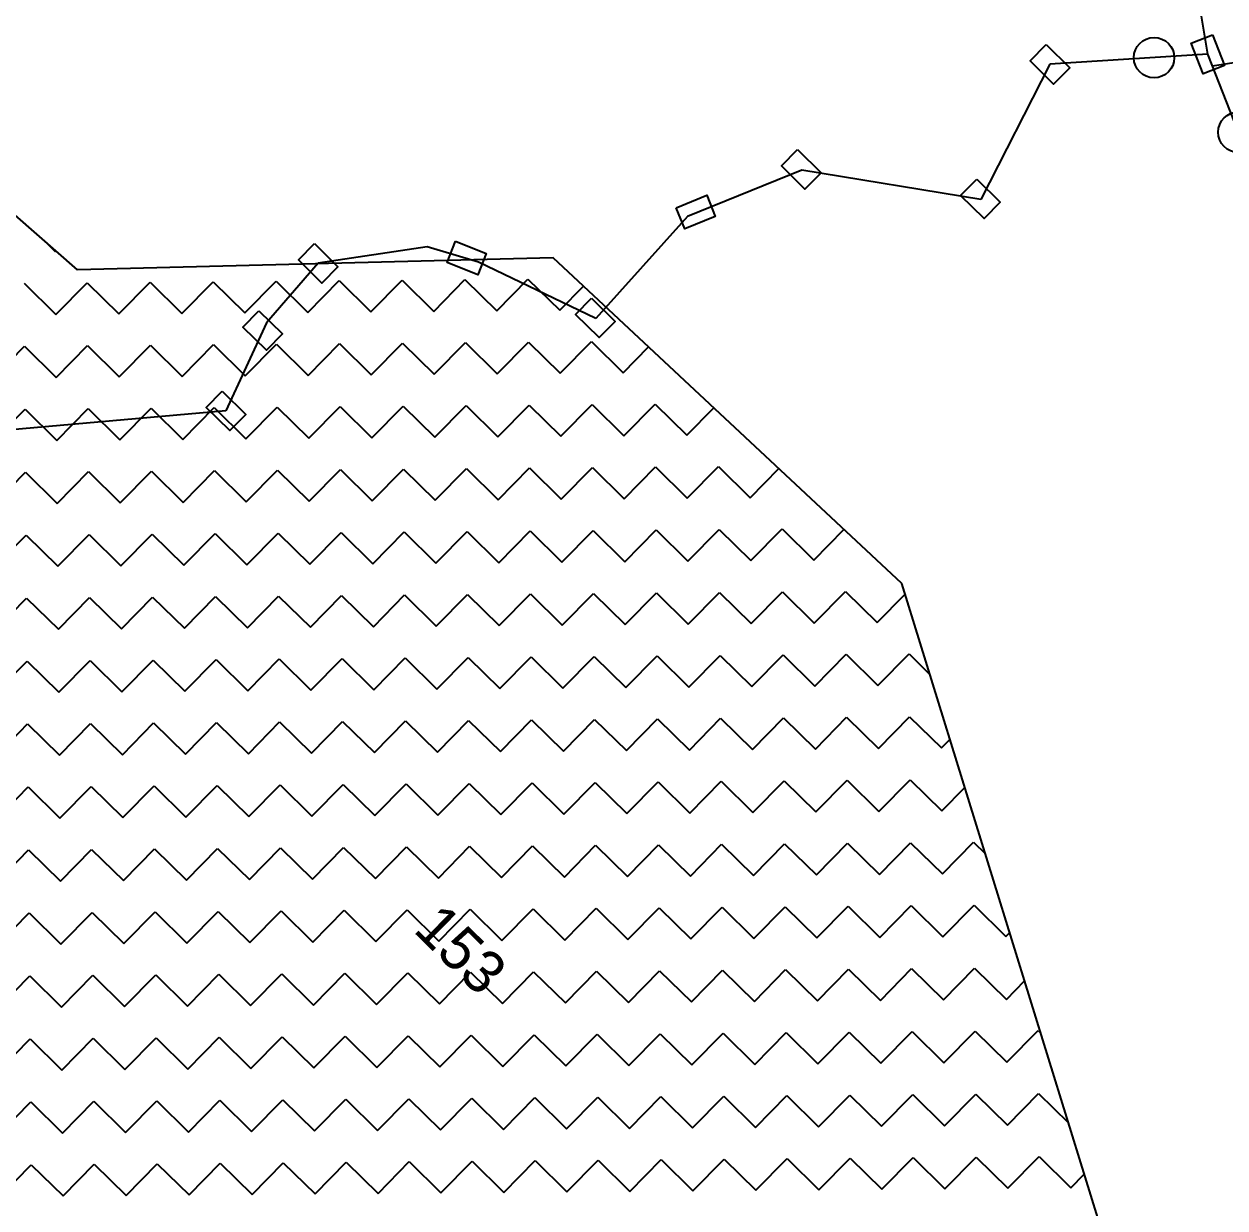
# Model space of a CAD drawing. Header units: metres. Extents: x 342804 to 346854, y 1762918 to 1765966.
# Drawn here: x 344052.9 to 344305.1, y 1764740.3 to 1764989 of the extents above; entities that cross this region are included whole.
import ezdxf

# ---------------------------------------------------------------- set-up
doc = ezdxf.new("R2010")
doc.units = ezdxf.units.M
doc.header["$MEASUREMENT"] = 0
for name, color, linetype in [('POLY_HATCH', 12, 'Continuous'), ('POLY_PARCEL', 6, 'Continuous'), ('TEXT_PARCEL', 7, 'Continuous')]:
    doc.layers.add(name, color=color, linetype=linetype)
doc.styles.add('TEXT_MAP', font='')
doc.styles.get('TEXT_MAP').set_extended_font_data('Kruti Dev 050')

msp = doc.modelspace()

# ---------------------------------------------------------------- linework, layer by layer
for points in [[(344302.51, 1764986.78), (344305.04, 1764980.31), (344300.56, 1764978.56), (344298.04, 1764985.03)], [(344267.55, 1764984.7), (344272.5, 1764979.83), (344269.13, 1764976.4), (344264.18, 1764981.27)], [(344215.32, 1764962.62), (344220.27, 1764957.75), (344216.9, 1764954.33), (344211.95, 1764959.2)], [(344252.96, 1764956.44), (344257.91, 1764951.57), (344254.54, 1764948.15), (344249.59, 1764953.01)], [(344189.83, 1764950.43), (344196.26, 1764953.05), (344198.07, 1764948.6), (344191.64, 1764945.98)], [(344113.87, 1764942.89), (344118.82, 1764938.02), (344115.45, 1764934.6), (344110.5, 1764939.47)], [(344143.52, 1764943.39), (344149.97, 1764940.8), (344148.18, 1764936.35), (344141.73, 1764938.93)], [(344172.08, 1764931.42), (344177.03, 1764926.55), (344173.66, 1764923.13), (344168.71, 1764928)], [(344102.23, 1764928.76), (344107.18, 1764923.89), (344103.81, 1764920.46), (344098.86, 1764925.33)], [(344094.49, 1764911.87), (344099.44, 1764907), (344096.08, 1764903.58), (344091.13, 1764908.45)]]:
    msp.add_lwpolyline(points, close=True)
for centre in [(344290.21, 1764981.95), (344307.93, 1764966.28)]:
    msp.add_circle(centre, 4.25)
at = {"layer": 'POLY_HATCH'}
for p, q in [((344064.1, 1764937.36), (343996.36, 1764996.8)), ((344163.99, 1764939.92), (344064.1, 1764937.36)), ((344237.27, 1764871.44), (344163.99, 1764939.92)), ((344291.52, 1764695.64), (344237.27, 1764871.44))]:
    msp.add_line(p, q, dxfattribs=at)
at = {"layer": 'POLY_HATCH', "linetype": 'Continuous'}
for p, q in [((344057.44, 1764943.21), (344059.45, 1764941.23)), ((344059.45, 1764941.23), (344059.56, 1764941.34)), ((344052.89, 1764934.56), (344059.56, 1764928)), ((344059.56, 1764928), (344066.12, 1764934.67)), ((344066.12, 1764934.67), (344072.79, 1764928.11)), ((344072.79, 1764928.11), (344079.35, 1764934.77)), ((344079.35, 1764934.77), (344086.02, 1764928.21)), ((344086.02, 1764928.21), (344092.58, 1764934.88)), ((344092.58, 1764934.88), (344099.25, 1764928.32)), ((344099.25, 1764928.32), (344105.81, 1764934.99)), ((344105.81, 1764934.99), (344112.48, 1764928.43)), ((344112.48, 1764928.43), (344119.04, 1764935.1)), ((344119.04, 1764935.1), (344125.71, 1764928.54)), ((344125.71, 1764928.54), (344132.27, 1764935.21)), ((344132.27, 1764935.21), (344138.94, 1764928.65)), ((344138.94, 1764928.65), (344145.5, 1764935.32)), ((344145.5, 1764935.32), (344152.17, 1764928.76)), ((344152.17, 1764928.76), (344158.73, 1764935.43)), ((344158.73, 1764935.43), (344165.4, 1764928.87)), ((344165.4, 1764928.87), (344170.39, 1764933.94)), ((344046.44, 1764914.66), (344053, 1764921.33)), ((344053, 1764921.33), (344059.67, 1764914.77)), ((344059.67, 1764914.77), (344066.23, 1764921.44)), ((344066.23, 1764921.44), (344072.9, 1764914.88)), ((344072.9, 1764914.88), (344079.46, 1764921.54)), ((344079.46, 1764921.54), (344086.13, 1764914.98)), ((344086.13, 1764914.98), (344092.69, 1764921.65)), ((344092.69, 1764921.65), (344099.36, 1764915.09)), ((344099.36, 1764915.09), (344105.92, 1764921.76)), ((344105.92, 1764921.76), (344112.59, 1764915.2)), ((344112.59, 1764915.2), (344119.15, 1764921.87)), ((344119.15, 1764921.87), (344125.82, 1764915.31)), ((344125.82, 1764915.31), (344132.38, 1764921.98)), ((344132.38, 1764921.98), (344139.05, 1764915.42)), ((344139.05, 1764915.42), (344145.61, 1764922.09)), ((344145.61, 1764922.09), (344152.28, 1764915.53)), ((344152.28, 1764915.53), (344158.84, 1764922.2)), ((344158.84, 1764922.2), (344165.51, 1764915.64)), ((344165.51, 1764915.64), (344172.07, 1764922.3)), ((344172.07, 1764922.3), (344178.74, 1764915.74)), ((344178.74, 1764915.74), (344184.07, 1764921.16)), ((344086.23, 1764901.75), (344092.79, 1764908.42)), ((344092.79, 1764908.42), (344099.46, 1764901.86)), ((344099.46, 1764901.86), (344106.02, 1764908.53)), ((344106.02, 1764908.53), (344112.69, 1764901.97)), ((344112.69, 1764901.97), (344119.25, 1764908.64)), ((344119.25, 1764908.64), (344125.92, 1764902.08)), ((344125.92, 1764902.08), (344132.49, 1764908.75)), ((344132.49, 1764908.75), (344139.15, 1764902.19)), ((344139.15, 1764902.19), (344145.72, 1764908.86)), ((344145.72, 1764908.86), (344152.38, 1764902.3)), ((344152.38, 1764902.3), (344158.95, 1764908.97)), ((344158.95, 1764908.97), (344165.61, 1764902.41)), ((344165.61, 1764902.41), (344172.18, 1764909.07)), ((344172.18, 1764909.07), (344178.84, 1764902.51)), ((344178.84, 1764902.51), (344185.41, 1764909.18)), ((344185.41, 1764909.18), (344192.07, 1764902.62)), ((344046.54, 1764901.43), (344053.1, 1764908.1)), ((344053.1, 1764908.1), (344059.77, 1764901.54)), ((344059.77, 1764901.54), (344066.33, 1764908.21)), ((344066.33, 1764908.21), (344073, 1764901.65)), ((344073, 1764901.65), (344079.56, 1764908.31)), ((344079.56, 1764908.31), (344086.23, 1764901.75)), ((344192.07, 1764902.62), (344197.74, 1764908.38)), ((344165.72, 1764889.18), (344172.28, 1764895.84)), ((344172.28, 1764895.84), (344178.95, 1764889.28)), ((344178.95, 1764889.28), (344185.51, 1764895.95)), ((344185.51, 1764895.95), (344192.18, 1764889.39)), ((344192.18, 1764889.39), (344198.74, 1764896.06)), ((344198.74, 1764896.06), (344205.41, 1764889.5)), ((344046.65, 1764888.2), (344053.21, 1764894.87)), ((344053.21, 1764894.87), (344059.88, 1764888.31)), ((344059.88, 1764888.31), (344066.44, 1764894.98)), ((344066.44, 1764894.98), (344073.11, 1764888.42)), ((344073.11, 1764888.42), (344079.67, 1764895.08)), ((344079.67, 1764895.08), (344086.34, 1764888.52)), ((344086.34, 1764888.52), (344092.9, 1764895.19)), ((344092.9, 1764895.19), (344099.57, 1764888.63)), ((344099.57, 1764888.63), (344106.13, 1764895.3)), ((344106.13, 1764895.3), (344112.8, 1764888.74)), ((344112.8, 1764888.74), (344119.36, 1764895.41)), ((344119.36, 1764895.41), (344126.03, 1764888.85)), ((344126.03, 1764888.85), (344132.59, 1764895.52)), ((344132.59, 1764895.52), (344139.26, 1764888.96)), ((344139.26, 1764888.96), (344145.82, 1764895.63)), ((344145.82, 1764895.63), (344152.49, 1764889.07)), ((344152.49, 1764889.07), (344159.05, 1764895.74)), ((344159.05, 1764895.74), (344165.72, 1764889.18)), ((344205.41, 1764889.5), (344211.42, 1764895.6)), ((344046.76, 1764874.97), (344053.32, 1764881.64)), ((344053.32, 1764881.64), (344059.99, 1764875.08)), ((344059.99, 1764875.08), (344066.55, 1764881.75)), ((344066.55, 1764881.75), (344073.22, 1764875.19)), ((344073.22, 1764875.19), (344079.78, 1764881.85)), ((344079.78, 1764881.85), (344086.45, 1764875.29)), ((344086.45, 1764875.29), (344093.01, 1764881.96)), ((344093.01, 1764881.96), (344099.68, 1764875.4)), ((344099.68, 1764875.4), (344106.24, 1764882.07)), ((344106.24, 1764882.07), (344112.91, 1764875.51)), ((344112.91, 1764875.51), (344119.47, 1764882.18)), ((344119.47, 1764882.18), (344126.14, 1764875.62)), ((344126.14, 1764875.62), (344132.7, 1764882.29)), ((344132.7, 1764882.29), (344139.37, 1764875.73)), ((344139.37, 1764875.73), (344145.93, 1764882.4)), ((344145.93, 1764882.4), (344152.6, 1764875.84)), ((344152.6, 1764875.84), (344159.16, 1764882.51)), ((344159.16, 1764882.51), (344165.83, 1764875.95)), ((344165.83, 1764875.95), (344172.39, 1764882.61)), ((344172.39, 1764882.61), (344179.06, 1764876.05)), ((344179.06, 1764876.05), (344185.62, 1764882.72)), ((344185.62, 1764882.72), (344192.29, 1764876.16)), ((344192.29, 1764876.16), (344198.85, 1764882.83)), ((344198.85, 1764882.83), (344205.52, 1764876.27)), ((344205.52, 1764876.27), (344212.08, 1764882.94)), ((344212.08, 1764882.94), (344218.75, 1764876.38)), ((344218.75, 1764876.38), (344225.09, 1764882.82)), ((344046.87, 1764861.74), (344053.43, 1764868.41)), ((344053.43, 1764868.41), (344060.1, 1764861.85)), ((344060.1, 1764861.85), (344066.66, 1764868.52)), ((344066.66, 1764868.52), (344073.33, 1764861.96)), ((344073.33, 1764861.96), (344079.89, 1764868.62)), ((344079.89, 1764868.62), (344086.56, 1764862.06)), ((344086.56, 1764862.06), (344093.12, 1764868.73)), ((344093.12, 1764868.73), (344099.79, 1764862.17)), ((344099.79, 1764862.17), (344106.35, 1764868.84)), ((344106.35, 1764868.84), (344113.02, 1764862.28)), ((344113.02, 1764862.28), (344119.58, 1764868.95)), ((344119.58, 1764868.95), (344126.25, 1764862.39)), ((344126.25, 1764862.39), (344132.81, 1764869.06)), ((344132.81, 1764869.06), (344139.48, 1764862.5)), ((344139.48, 1764862.5), (344146.04, 1764869.17)), ((344146.04, 1764869.17), (344152.71, 1764862.61)), ((344152.71, 1764862.61), (344159.27, 1764869.28)), ((344159.27, 1764869.28), (344165.94, 1764862.71)), ((344165.94, 1764862.71), (344172.5, 1764869.38)), ((344172.5, 1764869.38), (344179.17, 1764862.82)), ((344179.17, 1764862.82), (344185.73, 1764869.49)), ((344185.73, 1764869.49), (344192.4, 1764862.93)), ((344192.4, 1764862.93), (344198.96, 1764869.6)), ((344198.96, 1764869.6), (344205.63, 1764863.04)), ((344205.63, 1764863.04), (344212.19, 1764869.71)), ((344212.19, 1764869.71), (344218.86, 1764863.15)), ((344218.86, 1764863.15), (344225.42, 1764869.82)), ((344225.42, 1764869.82), (344232.09, 1764863.26)), ((344232.09, 1764863.26), (344237.95, 1764869.22)), ((344086.67, 1764848.83), (344093.23, 1764855.5)), ((344093.23, 1764855.5), (344099.9, 1764848.94)), ((344099.9, 1764848.94), (344106.46, 1764855.61)), ((344106.46, 1764855.61), (344113.13, 1764849.05)), ((344113.13, 1764849.05), (344119.69, 1764855.72)), ((344119.69, 1764855.72), (344126.36, 1764849.16)), ((344126.36, 1764849.16), (344132.92, 1764855.83)), ((344132.92, 1764855.83), (344139.59, 1764849.27)), ((344139.59, 1764849.27), (344146.15, 1764855.94)), ((344146.15, 1764855.94), (344152.82, 1764849.38)), ((344152.82, 1764849.38), (344159.38, 1764856.05)), ((344159.38, 1764856.05), (344166.05, 1764849.48)), ((344166.05, 1764849.48), (344172.61, 1764856.15)), ((344172.61, 1764856.15), (344179.28, 1764849.59)), ((344179.28, 1764849.59), (344185.84, 1764856.26)), ((344185.84, 1764856.26), (344192.51, 1764849.7)), ((344192.51, 1764849.7), (344199.07, 1764856.37)), ((344199.07, 1764856.37), (344205.74, 1764849.81)), ((344205.74, 1764849.81), (344212.3, 1764856.48)), ((344212.3, 1764856.48), (344218.97, 1764849.92)), ((344218.97, 1764849.92), (344225.53, 1764856.59)), ((344225.53, 1764856.59), (344232.2, 1764850.03)), ((344232.2, 1764850.03), (344238.76, 1764856.7)), ((344238.76, 1764856.7), (344243.15, 1764852.38)), ((344046.98, 1764848.51), (344053.54, 1764855.18)), ((344053.54, 1764855.18), (344060.21, 1764848.62)), ((344060.21, 1764848.62), (344066.77, 1764855.29)), ((344066.77, 1764855.29), (344073.44, 1764848.73)), ((344073.44, 1764848.73), (344080, 1764855.39)), ((344080, 1764855.39), (344086.67, 1764848.83)), ((344152.93, 1764836.15), (344159.49, 1764842.82)), ((344159.49, 1764842.82), (344166.16, 1764836.25)), ((344166.16, 1764836.25), (344172.72, 1764842.92)), ((344172.72, 1764842.92), (344179.39, 1764836.36)), ((344179.39, 1764836.36), (344185.95, 1764843.03)), ((344185.95, 1764843.03), (344192.62, 1764836.47)), ((344192.62, 1764836.47), (344199.18, 1764843.14)), ((344199.18, 1764843.14), (344205.85, 1764836.58)), ((344205.85, 1764836.58), (344212.41, 1764843.25)), ((344212.41, 1764843.25), (344219.08, 1764836.69)), ((344219.08, 1764836.69), (344225.64, 1764843.36)), ((344225.64, 1764843.36), (344232.31, 1764836.8)), ((344232.31, 1764836.8), (344238.87, 1764843.47)), ((344238.87, 1764843.47), (344245.54, 1764836.91)), ((344047.09, 1764835.28), (344053.65, 1764841.95)), ((344053.65, 1764841.95), (344060.32, 1764835.39)), ((344060.32, 1764835.39), (344066.88, 1764842.06)), ((344066.88, 1764842.06), (344073.55, 1764835.5)), ((344073.55, 1764835.5), (344080.11, 1764842.16)), ((344080.11, 1764842.16), (344086.78, 1764835.6)), ((344086.78, 1764835.6), (344093.34, 1764842.27)), ((344093.34, 1764842.27), (344100.01, 1764835.71)), ((344100.01, 1764835.71), (344106.57, 1764842.38)), ((344106.57, 1764842.38), (344113.24, 1764835.82)), ((344113.24, 1764835.82), (344119.8, 1764842.49)), ((344119.8, 1764842.49), (344126.47, 1764835.93)), ((344126.47, 1764835.93), (344133.03, 1764842.6)), ((344133.03, 1764842.6), (344139.7, 1764836.04)), ((344139.7, 1764836.04), (344146.26, 1764842.71)), ((344146.26, 1764842.71), (344152.93, 1764836.15)), ((344245.54, 1764836.91), (344247.36, 1764838.75)), ((344232.42, 1764823.57), (344238.98, 1764830.24)), ((344238.98, 1764830.24), (344245.65, 1764823.68)), ((344047.2, 1764822.05), (344053.76, 1764828.72)), ((344053.76, 1764828.72), (344060.43, 1764822.16)), ((344060.43, 1764822.16), (344066.99, 1764828.83)), ((344066.99, 1764828.83), (344073.66, 1764822.27)), ((344073.66, 1764822.27), (344080.22, 1764828.93)), ((344080.22, 1764828.93), (344086.89, 1764822.37)), ((344086.89, 1764822.37), (344093.45, 1764829.04)), ((344093.45, 1764829.04), (344100.12, 1764822.48)), ((344100.12, 1764822.48), (344106.68, 1764829.15)), ((344106.68, 1764829.15), (344113.35, 1764822.59)), ((344113.35, 1764822.59), (344119.91, 1764829.26)), ((344119.91, 1764829.26), (344126.58, 1764822.7)), ((344126.58, 1764822.7), (344133.14, 1764829.37)), ((344133.14, 1764829.37), (344139.81, 1764822.81)), ((344139.81, 1764822.81), (344146.37, 1764829.48)), ((344146.37, 1764829.48), (344153.04, 1764822.92)), ((344153.04, 1764822.92), (344159.6, 1764829.59)), ((344159.6, 1764829.59), (344166.27, 1764823.02)), ((344166.27, 1764823.02), (344172.83, 1764829.69)), ((344172.83, 1764829.69), (344179.5, 1764823.13)), ((344179.5, 1764823.13), (344186.06, 1764829.8)), ((344186.06, 1764829.8), (344192.73, 1764823.24)), ((344192.73, 1764823.24), (344199.29, 1764829.91)), ((344199.29, 1764829.91), (344205.96, 1764823.35)), ((344205.96, 1764823.35), (344212.52, 1764830.02)), ((344212.52, 1764830.02), (344219.19, 1764823.46)), ((344219.19, 1764823.46), (344225.75, 1764830.13)), ((344225.75, 1764830.13), (344232.42, 1764823.57)), ((344245.65, 1764823.68), (344250.49, 1764828.6)), ((344047.3, 1764808.82), (344053.86, 1764815.49)), ((344053.86, 1764815.49), (344060.53, 1764808.93)), ((344060.53, 1764808.93), (344067.09, 1764815.6)), ((344067.09, 1764815.6), (344073.76, 1764809.03)), ((344073.76, 1764809.03), (344080.32, 1764815.7)), ((344080.32, 1764815.7), (344086.99, 1764809.14)), ((344086.99, 1764809.14), (344093.55, 1764815.81)), ((344093.55, 1764815.81), (344100.22, 1764809.25)), ((344100.22, 1764809.25), (344106.78, 1764815.92)), ((344106.78, 1764815.92), (344113.45, 1764809.36)), ((344113.45, 1764809.36), (344120.01, 1764816.03)), ((344120.01, 1764816.03), (344126.68, 1764809.47)), ((344126.68, 1764809.47), (344133.24, 1764816.14)), ((344133.24, 1764816.14), (344139.91, 1764809.58)), ((344139.91, 1764809.58), (344146.47, 1764816.25)), ((344146.47, 1764816.25), (344153.14, 1764809.69)), ((344153.14, 1764809.69), (344159.7, 1764816.36)), ((344159.7, 1764816.36), (344166.37, 1764809.79)), ((344166.37, 1764809.79), (344172.94, 1764816.46)), ((344172.94, 1764816.46), (344179.6, 1764809.9)), ((344179.6, 1764809.9), (344186.17, 1764816.57)), ((344186.17, 1764816.57), (344192.83, 1764810.01)), ((344192.83, 1764810.01), (344199.4, 1764816.68)), ((344199.4, 1764816.68), (344206.06, 1764810.12)), ((344206.06, 1764810.12), (344212.63, 1764816.79)), ((344212.63, 1764816.79), (344219.29, 1764810.23)), ((344219.29, 1764810.23), (344225.86, 1764816.9)), ((344225.86, 1764816.9), (344232.52, 1764810.34)), ((344232.52, 1764810.34), (344239.09, 1764817.01)), ((344239.09, 1764817.01), (344245.75, 1764810.45)), ((344245.75, 1764810.45), (344252.32, 1764817.12)), ((344252.32, 1764817.12), (344254.78, 1764814.69)), ((344073.87, 1764795.8), (344080.43, 1764802.47)), ((344080.43, 1764802.47), (344087.1, 1764795.91)), ((344087.1, 1764795.91), (344093.66, 1764802.58)), ((344093.66, 1764802.58), (344100.33, 1764796.02)), ((344100.33, 1764796.02), (344106.89, 1764802.69)), ((344106.89, 1764802.69), (344113.56, 1764796.13)), ((344113.56, 1764796.13), (344120.12, 1764802.8)), ((344120.12, 1764802.8), (344126.79, 1764796.24)), ((344126.79, 1764796.24), (344133.35, 1764802.91)), ((344133.35, 1764802.91), (344140.02, 1764796.35)), ((344140.02, 1764796.35), (344146.58, 1764803.02)), ((344146.58, 1764803.02), (344153.25, 1764796.46)), ((344153.25, 1764796.46), (344159.81, 1764803.13)), ((344159.81, 1764803.13), (344166.48, 1764796.56)), ((344166.48, 1764796.56), (344173.04, 1764803.23)), ((344173.04, 1764803.23), (344179.71, 1764796.67)), ((344179.71, 1764796.67), (344186.27, 1764803.34)), ((344186.27, 1764803.34), (344192.94, 1764796.78)), ((344192.94, 1764796.78), (344199.5, 1764803.45)), ((344199.5, 1764803.45), (344206.17, 1764796.89)), ((344206.17, 1764796.89), (344212.73, 1764803.56)), ((344212.73, 1764803.56), (344219.4, 1764797)), ((344219.4, 1764797), (344225.96, 1764803.67)), ((344225.96, 1764803.67), (344232.63, 1764797.11)), ((344232.63, 1764797.11), (344239.19, 1764803.78)), ((344239.19, 1764803.78), (344245.86, 1764797.22)), ((344245.86, 1764797.22), (344252.42, 1764803.89)), ((344252.42, 1764803.89), (344259.09, 1764797.32)), ((344047.41, 1764795.59), (344053.97, 1764802.26)), ((344053.97, 1764802.26), (344060.64, 1764795.7)), ((344060.64, 1764795.7), (344067.2, 1764802.37)), ((344067.2, 1764802.37), (344073.87, 1764795.8)), ((344259.09, 1764797.32), (344259.89, 1764798.13)), ((344153.36, 1764783.23), (344159.92, 1764789.9)), ((344159.92, 1764789.9), (344166.59, 1764783.33)), ((344166.59, 1764783.33), (344173.15, 1764790)), ((344173.15, 1764790), (344179.82, 1764783.44)), ((344179.82, 1764783.44), (344186.38, 1764790.11)), ((344186.38, 1764790.11), (344193.05, 1764783.55)), ((344193.05, 1764783.55), (344199.61, 1764790.22)), ((344199.61, 1764790.22), (344206.28, 1764783.66)), ((344206.28, 1764783.66), (344212.84, 1764790.33)), ((344212.84, 1764790.33), (344219.51, 1764783.77)), ((344219.51, 1764783.77), (344226.07, 1764790.44)), ((344226.07, 1764790.44), (344232.74, 1764783.88)), ((344232.74, 1764783.88), (344239.3, 1764790.55)), ((344239.3, 1764790.55), (344245.97, 1764783.99)), ((344245.97, 1764783.99), (344252.53, 1764790.66)), ((344252.53, 1764790.66), (344259.2, 1764784.09)), ((344047.52, 1764782.36), (344054.08, 1764789.03)), ((344054.08, 1764789.03), (344060.75, 1764782.47)), ((344060.75, 1764782.47), (344067.31, 1764789.14)), ((344067.31, 1764789.14), (344073.98, 1764782.57)), ((344073.98, 1764782.57), (344080.54, 1764789.24)), ((344080.54, 1764789.24), (344087.21, 1764782.68)), ((344087.21, 1764782.68), (344093.77, 1764789.35)), ((344093.77, 1764789.35), (344100.44, 1764782.79)), ((344100.44, 1764782.79), (344107, 1764789.46)), ((344107, 1764789.46), (344113.67, 1764782.9)), ((344113.67, 1764782.9), (344120.23, 1764789.57)), ((344120.23, 1764789.57), (344126.9, 1764783.01)), ((344126.9, 1764783.01), (344133.46, 1764789.68)), ((344133.46, 1764789.68), (344140.13, 1764783.12)), ((344140.13, 1764783.12), (344146.69, 1764789.79)), ((344146.69, 1764789.79), (344153.36, 1764783.23)), ((344259.2, 1764784.09), (344263.02, 1764787.98)), ((344232.85, 1764770.65), (344239.41, 1764777.32)), ((344239.41, 1764777.32), (344246.08, 1764770.76)), ((344246.08, 1764770.76), (344252.64, 1764777.43)), ((344252.64, 1764777.43), (344259.31, 1764770.86)), ((344259.31, 1764770.86), (344265.87, 1764777.53)), ((344265.87, 1764777.53), (344266.41, 1764777)), ((344047.63, 1764769.13), (344054.19, 1764775.8)), ((344054.19, 1764775.8), (344060.86, 1764769.24)), ((344060.86, 1764769.24), (344067.42, 1764775.91)), ((344067.42, 1764775.91), (344074.09, 1764769.34)), ((344074.09, 1764769.34), (344080.65, 1764776.01)), ((344080.65, 1764776.01), (344087.32, 1764769.45)), ((344087.32, 1764769.45), (344093.88, 1764776.12)), ((344093.88, 1764776.12), (344100.55, 1764769.56)), ((344100.55, 1764769.56), (344107.11, 1764776.23)), ((344107.11, 1764776.23), (344113.78, 1764769.67)), ((344113.78, 1764769.67), (344120.34, 1764776.34)), ((344120.34, 1764776.34), (344127.01, 1764769.78)), ((344127.01, 1764769.78), (344133.57, 1764776.45)), ((344133.57, 1764776.45), (344140.24, 1764769.89)), ((344140.24, 1764769.89), (344146.8, 1764776.56)), ((344146.8, 1764776.56), (344153.47, 1764770)), ((344153.47, 1764770), (344160.03, 1764776.67)), ((344160.03, 1764776.67), (344166.7, 1764770.1)), ((344166.7, 1764770.1), (344173.26, 1764776.77)), ((344173.26, 1764776.77), (344179.93, 1764770.21)), ((344179.93, 1764770.21), (344186.49, 1764776.88)), ((344186.49, 1764776.88), (344193.16, 1764770.32)), ((344193.16, 1764770.32), (344199.72, 1764776.99)), ((344199.72, 1764776.99), (344206.39, 1764770.43)), ((344206.39, 1764770.43), (344212.95, 1764777.1)), ((344212.95, 1764777.1), (344219.62, 1764770.54)), ((344219.62, 1764770.54), (344226.18, 1764777.21)), ((344226.18, 1764777.21), (344232.85, 1764770.65)), ((344047.74, 1764755.9), (344054.3, 1764762.57)), ((344054.3, 1764762.57), (344060.97, 1764756.01)), ((344060.97, 1764756.01), (344067.53, 1764762.68)), ((344067.53, 1764762.68), (344074.2, 1764756.11)), ((344074.2, 1764756.11), (344080.76, 1764762.78)), ((344080.76, 1764762.78), (344087.43, 1764756.22)), ((344087.43, 1764756.22), (344093.99, 1764762.89)), ((344093.99, 1764762.89), (344100.66, 1764756.33)), ((344100.66, 1764756.33), (344107.22, 1764763)), ((344107.22, 1764763), (344113.89, 1764756.44)), ((344113.89, 1764756.44), (344120.45, 1764763.11)), ((344120.45, 1764763.11), (344127.12, 1764756.55)), ((344127.12, 1764756.55), (344133.68, 1764763.22)), ((344133.68, 1764763.22), (344140.35, 1764756.66)), ((344140.35, 1764756.66), (344146.91, 1764763.33)), ((344146.91, 1764763.33), (344153.58, 1764756.77)), ((344153.58, 1764756.77), (344160.14, 1764763.44)), ((344160.14, 1764763.44), (344166.81, 1764756.87)), ((344166.81, 1764756.87), (344173.37, 1764763.54)), ((344173.37, 1764763.54), (344180.04, 1764756.98)), ((344180.04, 1764756.98), (344186.6, 1764763.65)), ((344186.6, 1764763.65), (344193.27, 1764757.09)), ((344193.27, 1764757.09), (344199.83, 1764763.76)), ((344199.83, 1764763.76), (344206.5, 1764757.2)), ((344206.5, 1764757.2), (344213.06, 1764763.87)), ((344213.06, 1764763.87), (344219.73, 1764757.31)), ((344219.73, 1764757.31), (344226.29, 1764763.98)), ((344226.29, 1764763.98), (344232.96, 1764757.42)), ((344232.96, 1764757.42), (344239.52, 1764764.09)), ((344239.52, 1764764.09), (344246.19, 1764757.53)), ((344246.19, 1764757.53), (344252.75, 1764764.19)), ((344252.75, 1764764.19), (344259.42, 1764757.63)), ((344259.42, 1764757.63), (344265.98, 1764764.3)), ((344265.98, 1764764.3), (344272.22, 1764758.16)), ((344074.31, 1764742.88), (344080.87, 1764749.55)), ((344080.87, 1764749.55), (344087.54, 1764742.99)), ((344087.54, 1764742.99), (344094.1, 1764749.66)), ((344094.1, 1764749.66), (344100.77, 1764743.1)), ((344100.77, 1764743.1), (344107.33, 1764749.77)), ((344107.33, 1764749.77), (344114, 1764743.21)), ((344114, 1764743.21), (344120.56, 1764749.88)), ((344120.56, 1764749.88), (344127.23, 1764743.32)), ((344127.23, 1764743.32), (344133.79, 1764749.99)), ((344133.79, 1764749.99), (344140.46, 1764743.43)), ((344140.46, 1764743.43), (344147.02, 1764750.1)), ((344147.02, 1764750.1), (344153.69, 1764743.54)), ((344153.69, 1764743.54), (344160.25, 1764750.21)), ((344160.25, 1764750.21), (344166.92, 1764743.64)), ((344166.92, 1764743.64), (344173.48, 1764750.31)), ((344173.48, 1764750.31), (344180.15, 1764743.75)), ((344180.15, 1764743.75), (344186.71, 1764750.42)), ((344186.71, 1764750.42), (344193.38, 1764743.86)), ((344193.38, 1764743.86), (344199.94, 1764750.53)), ((344199.94, 1764750.53), (344206.61, 1764743.97)), ((344206.61, 1764743.97), (344213.17, 1764750.64)), ((344213.17, 1764750.64), (344219.84, 1764744.08)), ((344219.84, 1764744.08), (344226.4, 1764750.75)), ((344226.4, 1764750.75), (344233.07, 1764744.19)), ((344233.07, 1764744.19), (344239.63, 1764750.86)), ((344239.63, 1764750.86), (344246.3, 1764744.3)), ((344246.3, 1764744.3), (344252.86, 1764750.96)), ((344252.86, 1764750.96), (344259.53, 1764744.4)), ((344259.53, 1764744.4), (344266.09, 1764751.07)), ((344266.09, 1764751.07), (344272.76, 1764744.51)), ((344047.85, 1764742.67), (344054.41, 1764749.34)), ((344054.41, 1764749.34), (344061.08, 1764742.78)), ((344061.08, 1764742.78), (344067.64, 1764749.45)), ((344067.64, 1764749.45), (344074.31, 1764742.88)), ((344272.76, 1764744.51), (344275.56, 1764747.36))]:
    msp.add_line(p, q, dxfattribs=at)
at = {"layer": 'POLY_PARCEL'}
for p, q in [((344301.54, 1764982.67), (344299.09, 1764997.39)), ((344301.54, 1764982.67), (344268.34, 1764980.55)), ((344315.19, 1764947.67), (344301.54, 1764982.67)), ((344313.2, 1764981.83), (344302.52, 1764980.16)), ((344268.34, 1764980.55), (344253.85, 1764952.14)), ((344216.21, 1764958.32), (344192.2, 1764948.55)), ((344253.85, 1764952.14), (344216.21, 1764958.32)), ((344192.2, 1764948.55), (344172.98, 1764927.12)), ((344137.55, 1764942.19), (344114.66, 1764938.75)), ((344148.34, 1764939), (344137.55, 1764942.19)), ((344114.66, 1764938.75), (344103.78, 1764926.27)), ((344172.98, 1764927.12), (344148.34, 1764939)), ((344103.78, 1764926.27), (344095.29, 1764907.72)), ((344095.29, 1764907.72), (344041.34, 1764902.98))]:
    msp.add_line(p, q, dxfattribs=at)

# ---------------------------------------------------------------- texts
at = {"layer": 'TEXT_PARCEL', "style": 'TEXT_MAP'}
msp.add_text('153', height=8.981, rotation=315.47, dxfattribs=at).set_placement((344134.39, 1764798.49))

doc.saveas('drawing.dxf')
